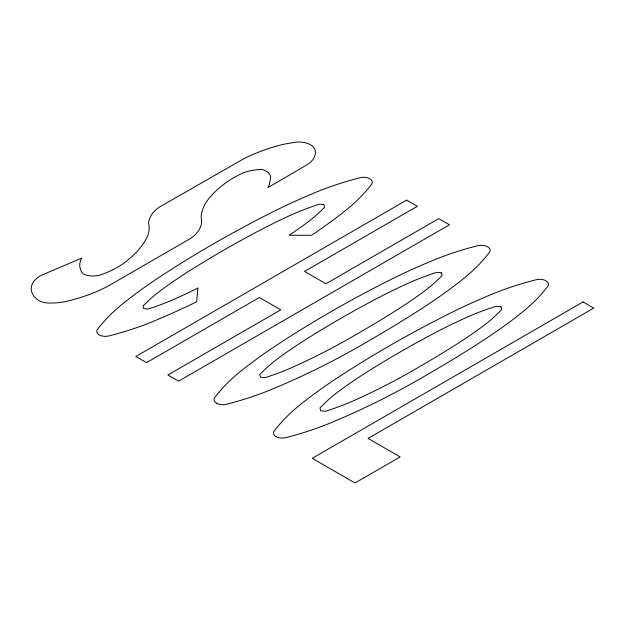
<?xml version="1.0" encoding="UTF-8"?>
<svg xmlns="http://www.w3.org/2000/svg" width="625" height="625" viewBox="0 0 625 625"><rect width="100%" height="100%" fill="white"/><g stroke="black" fill="none" stroke-linecap="round" stroke-linejoin="round"><path stroke-width="0.94" d="M197.859 288.094L196.648 301.789A703.016 405.883 0 0 1 154.289 320.93A248.484 143.461 0 0 1 108.875 335.953A8.641 4.992 0 0 1 99.281 334.914A8.641 4.992 0 0 1 97.484 329.375A248.484 143.461 0 0 1 123.508 303.156A608.711 351.438 0 0 1 158.75 277.594A1187.93 685.844 0 0 1 270.5 213.078A608.711 351.438 0 0 1 314.773 192.727A248.484 143.461 0 0 1 360.188 177.703A8.641 4.992 0 0 1 369.781 178.742A8.641 4.992 0 0 1 371.578 184.281A248.484 143.461 0 0 1 345.555 210.5A608.711 351.438 0 0 1 311.5 235.273L289.133 235.258A548.57 316.719 0 0 0 305.07 224.133A220.711 127.43 0 0 0 324.609 207.227L323.969 204.562L319.359 204.195A220.711 127.43 0 0 0 290.078 215.477A548.57 316.719 0 0 0 261.43 229.477A1082.781 625.141 0 0 0 186.875 272.516A548.57 316.719 0 0 0 162.625 289.055A220.711 127.43 0 0 0 143.086 305.961L143.727 308.625L148.344 308.992A220.711 127.43 0 0 0 177.625 297.711A634.867 366.539 0 0 0 197.859 288.094M270.461 178.289L270.172 180.008A52.047 30.055 0 0 1 267.914 187.648L307.602 164.445A31.273 18.055 0 0 0 314.867 149.305A16.414 9.477 0 0 0 293.969 142.445L290.742 143.016A89.016 51.391 0 0 0 281.18 144.852A146.797 84.758 0 0 0 242.781 159.328L159.375 207.109A45.859 26.477 0 0 0 148.625 223.547A62 35.797 0 0 1 147.102 237.227A125.063 72.203 0 0 1 127.234 260.477A81.773 47.211 0 0 1 101.703 274.43A15.172 8.758 0 0 1 82.867 273.75A36.992 21.359 0 0 1 81.828 258.047L40.828 275.547A31.711 18.305 0 0 0 36.273 298.578A11.203 6.469 0 0 0 39.352 300.711A14.078 8.133 0 0 0 48.75 303.016A41.891 24.188 0 0 0 68.32 300.891A135.977 78.508 0 0 0 114.633 282.312L190.734 238.367A46.477 26.828 0 0 0 201.258 217.859L201.172 215.313A89.977 51.945 0 0 1 213.797 193.18A119.875 69.211 0 0 1 242.797 172.977A37.133 21.438 0 0 1 262.031 169.461A14.891 8.594 0 0 1 270.461 178.289M406.672 200.109L135.852 356.469L146.547 362.641L259.383 297.492L280.766 309.836L167.922 374.984L178.617 381.156L449.43 224.797L438.742 218.625L325.898 283.773L304.523 271.43L417.359 206.281L406.672 200.109M583.062 301.945L312.242 458.305L355 482.992L400.141 456.93L368.07 438.414L593.75 308.117L583.062 301.945M441.492 272.727L436.789 272.344A218.562 126.188 0 0 0 407.328 283.625A543.039 313.523 0 0 0 378.516 297.672A1071.438 618.586 0 0 0 303.633 340.906A543.039 313.523 0 0 0 279.305 357.539A218.562 126.188 0 0 0 259.766 374.547L260.438 377.266L265.141 377.648A218.562 126.188 0 0 0 294.594 366.367A628.422 362.812 0 0 0 327.938 350.117A730.57 421.789 0 0 0 361.781 331.242A1071.438 618.586 0 0 0 398.297 309.086A543.039 313.523 0 0 0 422.625 292.453A218.562 126.188 0 0 0 442.156 275.445L441.492 272.727M500.938 306.734L496.055 306.32A209.773 121.109 0 0 0 466.625 317.406A520.656 300.602 0 0 0 437.852 331.336A1026.164 592.453 0 0 0 363.312 374.375A520.656 300.602 0 0 0 339.18 390.984A209.773 121.109 0 0 0 319.984 407.977L320.695 410.797L325.57 411.211A209.773 121.109 0 0 0 355 400.125A602.398 347.789 0 0 0 388.297 384A700.031 404.156 0 0 0 422.008 365.227A1026.164 592.453 0 0 0 458.32 343.156A520.656 300.602 0 0 0 482.453 326.539A209.773 121.109 0 0 0 501.648 309.547L500.938 306.734M216.531 403.242A8.781 5.07 0 0 0 226.258 404.305A246.641 142.398 0 0 0 271.82 389.32A697.164 402.5 0 0 0 323.109 365.805A806.836 465.828 0 0 0 374.102 337.727A1177.523 679.836 0 0 0 428.203 304.312A603.695 348.539 0 0 0 463.469 278.672A246.641 142.398 0 0 0 489.414 252.367A8.781 5.07 0 0 0 487.578 246.758A8.781 5.07 0 0 0 477.852 245.688A246.641 142.398 0 0 0 432.289 260.672A603.695 348.539 0 0 0 387.875 281.031A1177.523 679.836 0 0 0 275.906 345.68A603.695 348.539 0 0 0 240.633 371.32A246.641 142.398 0 0 0 214.695 397.625A8.781 5.07 0 0 0 216.531 403.242M275.977 436.609A8.711 5.031 0 0 0 285.625 437.664A246.406 142.258 0 0 0 330.984 422.719A696.695 402.234 0 0 0 382.055 399.289A806.359 465.547 0 0 0 432.836 371.32A1176.906 679.477 0 0 0 486.719 338.047A603.273 348.297 0 0 0 521.867 312.516A246.406 142.258 0 0 0 547.75 286.328A8.711 5.031 0 0 0 545.93 280.758A8.711 5.031 0 0 0 536.281 279.711A246.406 142.258 0 0 0 490.922 294.648A603.273 348.297 0 0 0 446.695 314.938A1176.906 679.477 0 0 0 335.18 379.32A603.273 348.297 0 0 0 300.039 404.852A246.406 142.258 0 0 0 274.156 431.047A8.711 5.031 0 0 0 275.977 436.609"/></g></svg>
